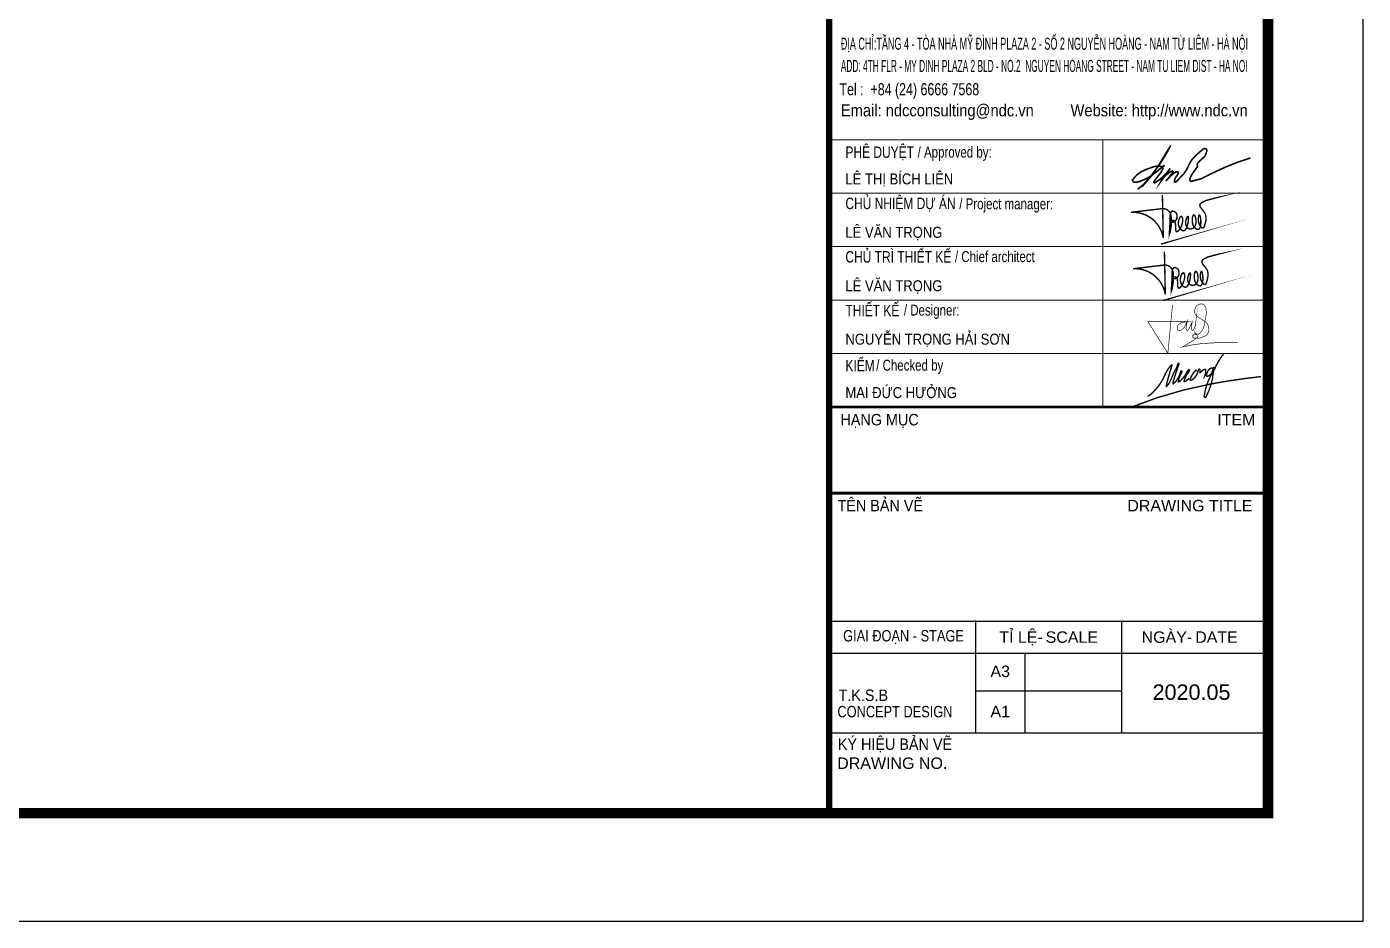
# Model space of a CAD drawing. Header units: millimetres. Extents: x 0 to 841, y 0 to 594.
# Drawn here: x 630.8 to 841, y 0 to 140.7 of the extents above; entities that cross this region are included whole.
import ezdxf
from ezdxf.enums import TextEntityAlignment as Align

# ---------------------------------------------------------------- set-up
doc = ezdxf.new("R2010")
doc.units = ezdxf.units.MM
doc.header["$MEASUREMENT"] = 0
for name, color, linetype in [('$0$TABLE', 9, 'Continuous'), ('FORM-TEXT', 7, 'Continuous'), ('Mr Trong', 7, 'Continuous'), ('TABLE', 9, 'Continuous'), ('vn_text', 1, 'Continuous')]:
    doc.layers.add(name, color=color, linetype=linetype)
for name, color, linetype, lineweight in [('form', 7, 'Continuous', 25), ('NDC-TEXT VN', 7, 'Continuous', 18), ('TEXT NGUYỄN TRỌNG HẢI SƠN', 7, 'Continuous', 18), ('title-vertical$0$textnho', 2, 'Continuous', 18)]:
    doc.layers.add(name, color=color, linetype=linetype, lineweight=lineweight)
doc.styles.add('Arial', font='arial.ttf')
doc.styles.add('form-A$0$Style-Arial', font='arial.ttf', dxfattribs={"width": 0.75})
doc.styles.add('Style-Arial', font='arial.ttf', dxfattribs={"width": 0.85})

# ---------------------------------------------------------------- blocks, each defined once
blk = doc.blocks.new('FDASFAFWQ')
at = {"layer": 'NDC-TEXT VN', "color": 3, "ltscale": 0.3, "const_width": 0.3919391247647777}
for points in [[(807.7107073684653, 133.9998396503695, -0.02234032294002073), (808.7977661326518, 136.0950417242642, -0.04970707667426322), (810.2084440966075, 138.0601858157235, -0.04970707667426322)], [(788.6734134912837, 126.1218356191155, 0.1590223874115255), (788.977391597008, 126.1435263748923, 0.1299184717436916), (793.4917146784633, 131.9480627244348, -0.08559727214708335), (795.3812682379616, 134.8740972590189, -0.6542654509851427), (795.572741314575, 134.8080600304401, 0.02270279514550634), (793.9458088209635, 129.1007821811176, 0.1139334116073724), (793.9441110427929, 128.7870184182264, 0.5134938267345118), (793.998594799667, 128.7639477029418, 0.09189805823285202), (795.4931597552187, 131.283409015523, -0.05096359108587481), (796.8854167889524, 134.1366360454301, 0.1232255796977815), (797.0283367144068, 134.5818961156484, -0.1535565215056911), (797.3124779647762, 135.3142380609227, -0.6265434578705094), (797.5069688714299, 135.2700382758069, -0.1548658207745477), (797.4799487445715, 134.9303404862687, 0.007552163644020557), (797.0929293613787, 133.9371176009403, 0.01545639853394489), (795.8948865502608, 130.1799772657154, 0.07416198442370096), (795.8178384307383, 129.5893330558903, 0.09485525636565986), (795.8475652248283, 129.4481210780199, 0.121900625623998), (797.7191288907281, 132.0674214714005, 0.04109119477704375), (797.8949137368328, 132.644526531294, -0.07425777041872163), (798.0670961073691, 133.0995146396138, -0.4847017009074507), (798.3183331449629, 133.1395714734052, -0.2947217483436479), (798.3623333901837, 132.9693986824258, -0.04633605673718714), (798.1097106409347, 132.3925869598648, 0.08168902129368268), (797.3463966877117, 130.1839326628118, 0.1671680335283798), (797.3806762944525, 129.9735741699476, 0.097924679129391), (799.6167230396492, 132.4882281321311, -0.1577493636667947), (800.2290484104248, 133.4919032253354, -0.5750255011764778), (800.5307513139284, 133.3873368334544, -0.1917955412035857), (800.4938083439339, 133.1905061579664, -0.03961142408877812), (799.9765274121878, 132.5010850400732, 0.0994816794040104), (798.9985432656275, 130.4064984577091, 0.09602785030601159), (798.9839216569468, 130.0959456506567, 0.1042009912818874), (800.3944324459867, 131.1169699881575)], [(804.44493797656, 131.2102437642029, 0.2607840326605582), (804.53264460787, 131.2269466183893, 0.2195135058335879), (804.6326620852634, 131.4392687250124, 0.1316797431971869), (805.1074086831221, 133.439205213285, 0.4969400936129656), (804.8140767886297, 133.6484479319184, 0.1896096931366123), (803.3910872846213, 132.503493515623, 0.1599718207022541), (803.4361590613266, 133.5712600986337, 0.6761652717036731), (803.0755823957356, 133.6098538433069, -0.1588099058323215), (801.5678089198184, 130.906250101357, -0.142667455939282), (800.8460075805223, 130.5453414679945, -0.6418219142890521), (800.6657196486591, 130.6932852519171, -0.1418300541940033), (802.2110471982728, 133.2983783265494, -0.4502652837528235), (802.5940968051165, 133.2628316806844, 0.5071378088181104), (802.7511215665535, 133.2628316806844)], [(806.933604704233, 132.6451721253809, 0.09983939807409471), (804.6482543781382, 126.042221126205, 0.4262178675245407), (804.9269181442444, 125.7452816831357, 0.2318067148330556), (805.1511733704152, 125.8520186107733, 0.07175402584169546), (807.0032104953073, 131.0786216209039, -0.02907602657107954), (807.2769206489012, 133.0112621681079, -0.1297145210295228), (807.6626101813225, 133.7960032807171, 0.6281391580678916), (807.5018630122348, 134.1690042258542, 0.2581656406174279), (807.2155838389587, 134.0260555914139, 0.01826295544847523), (806.9656034964156, 133.025052473938, -0.2408048885572377), (805.58799693478, 131.6688498264842, -0.3341772186626281), (805.2824237055607, 131.7769638359835, -0.1289563865282666), (805.6700193989026, 133.0861095998482)], [(805.6700193989026, 133.0861095998482, -0.2930342501153106), (807.0481432812962, 134.0577306288329, -0.8711491313294708)], [(784.0749884961475, 122.9606308494757, -0.0497677318086547), (806.5123447762322, 129.5071395684793, -0.03818009421148968)], [(806.5062508644679, 129.5051072334284, -0.01971978050323689), (820.7233560410922, 131.5925684256574)]]:
    blk.add_lwpolyline(points, format="xyb", dxfattribs=at)

msp = doc.modelspace()

# ---------------------------------------------------------------- linework, layer by layer
at = {"layer": '$0$TABLE', "color": 0}
msp.add_lwpolyline([(5.876636350876652e-07, 2.273736754432321e-13), (841.0000005876636, 2.273736754432321e-13), (841.0000005876636, 593.9999995848864), (5.876636350876652e-07, 593.9999995848864)], close=True, dxfattribs=at)
for p in [(780.0000005870361, 47.18867921171113), (803.0000005869806, 47.18867921171113)]:
    msp.add_point(p)
at = {"layer": 'form', "lineweight": 15}
for p, q in [((800.0253789608569, 80.8768552599081), (800.0253789608569, 122.8788596786462)), ((757.0000005875745, 114.4784587949212), (825.9999986130533, 114.4784587949212)), ((757.0000005875745, 106.0780579111479), (825.9999986130533, 106.0780579111479)), ((757.0000005875745, 97.67765702742236), (825.9999986130533, 97.67765702742236)), ((757.0000005875745, 89.27725614369751), (825.9999986130533, 89.27725614369751))]:
    msp.add_line(p, q, dxfattribs=at)
msp.add_lwpolyline([(757.0000005875745, 122.8788596786462), (825.9999986130533, 122.8788596786462)], dxfattribs=at)
at = {"layer": 'Mr Trong', "color": 3}
for points in [[(809.4000488206811, 114.1779004132534, 0.2217599951467414, 0.2217599951467414, 0), (809.5407897604819, 107.4238146382302, 0.2217599951467414, 0.2217599951467414, 0.3852313244700713), (804.4788778358961, 111.4775895447208, 0.2217599951467414, 0.2217599951467414, 0), (809.4441102119463, 112.0634167658441, 0.2217599951467414, 0.2217599951467414, -0.41462853604222), (810.7751809083775, 110.7283858095827, 0.2217599951467414, 0.2217599951467414, 0), (810.7947754585675, 109.4427580628289, 0.2217599951467414, 0.2217599951467414, 0), (810.6219687531457, 108.3320019683936, 0.2217599951467414, 0.2217599951467414, 0), (810.4946660691521, 107.9676521840615, 0.2217599951467414, 0.2217599951467414, 0), (810.5229325116616, 108.6323807535093, 0.2217599951467414, 0.2217599951467414, 0), (810.5800743746904, 109.526183600884, 0.2217599951467414, 0.2217599951467414, 0), (810.5939834443589, 110.5806394635413, 0.2217599951467414, 0.2217599951467414, 0), (810.6264497449702, 111.0993881794802, 0.2217599951467414, 0.2217599951467414, 0), (810.7229738286323, 111.4682668995586, 0.2217599951467414, 0.2217599951467414, 0), (810.8338027740792, 111.60990157068, 0.2217599951467414, 0.2217599951467414, 0), (810.987991400184, 111.6641763900286, 0.2217599951467414, 0.2217599951467414, 0), (811.2561382813456, 111.6011736695912, 0.2217599951467414, 0.2217599951467414, 0), (811.569459932175, 111.3850193153428, 0.2217599951467414, 0.2217599951467414, 0), (811.6859427077998, 111.0845538199205, 0.2217599951467414, 0.2217599951467414, 0), (811.6898227839156, 110.7944623674161, 0.2217599951467414, 0.2217599951467414, 0), (811.6661895934803, 110.4511223467, 0.2217599951467414, 0.2217599951467414, 0), (811.501815463098, 110.1948275250008, 0.2217599951467414, 0.2217599951467414, 0), (811.2505988183793, 109.9556866617454, 0.2217599951467414, 0.2217599951467414, 0), (810.9778612691634, 109.9062207526358, 0.2217599951467414, 0.2217599951467414, 0), (810.7877558768523, 109.9033233128018, 0.2217599951467414, 0.2217599951467414, 0), (810.6547416016492, 109.9244710687628, 0.2217599951467414, 0.2217599951467414, 0), (810.6138607699995, 109.9673025137577, 0.2217599951467414, 0.2217599951467414, 0), (810.6313298204677, 110.0108859702739, 0.2217599951467414, 0.2217599951467414, 0), (810.7487796294427, 110.1009929340564, 0.2217599951467414, 0.2217599951467414, 0), (810.9372041433708, 110.1815321556924, 0.2217599951467414, 0.2217599951467414, 0), (811.1570071217984, 110.1984478587381, 0.2217599951467414, 0.2217599951467414, 0), (811.3030723391348, 110.1055496324536, 0.2217599951467414, 0.2217599951467414, 0), (811.3658367006237, 110.0038089497241, 0.2217599951467414, 0.2217599951467414, 0), (811.4221713808247, 109.8303358065157, 0.2217599951467414, 0.2217599951467414, 0), (811.4607247226713, 109.5692359809168, 0.2217599951467414, 0.2217599951467414, 0), (811.4753205136403, 109.3276460525706, 0.2217599951467414, 0.2217599951467414, 0), (811.4819179232272, 109.1019258431177, 0.2217599951467414, 0.2217599951467414, 0), (811.4872326578388, 108.9260779021997, 0.2217599951467414, 0.2217599951467414, 0), (811.4997261369108, 108.7294787535161, 0.2217599951467414, 0.2217599951467414, 0), (811.539677618116, 108.5223434128586, 0.2217599951467414, 0.2217599951467414, 0), (811.5988142044243, 108.4316166042993, 0.2217599951467414, 0.2217599951467414, 0), (811.6898765143342, 108.4144347569841, 0.2217599951467414, 0.2217599951467414, 0), (811.8700624335952, 108.5146292824511, 0.2217599951467414, 0.2217599951467414, 0), (812.0051775103129, 108.6506913618196, 0.2217599951467414, 0.2217599951467414, 0), (812.1161796672095, 108.7945727089834, 0.2217599951467414, 0.2217599951467414, 0), (812.2893120263989, 109.0890850277651, 0.2217599951467414, 0.2217599951467414, 0), (812.3854530191547, 109.3162295917996, 0.2217599951467414, 0.2217599951467414, 0), (812.5114288847644, 109.6841031372333, 0.2217599951467414, 0.2217599951467414, 0), (812.561164404844, 109.9541209008135, 0.2217599951467414, 0.2217599951467414, 0), (812.598377861369, 110.1823036749192, 0.2217599951467414, 0.2217599951467414, 0), (812.5744801203618, 110.4263855212685, 0.2217599951467414, 0.2217599951467414, 0), (812.5532278857117, 110.6147762045514, 0.2217599951467414, 0.2217599951467414, 0), (812.4735981433114, 110.7819385173389, 0.2217599951467414, 0.2217599951467414, 0), (812.4071959330522, 110.8285254637601, 0.2217599951467414, 0.2217599951467414, 0), (812.3289771274112, 110.8321671514573, 0.2217599951467414, 0.2217599951467414, 0), (812.2653086070313, 110.7812723555776, 0.2217599951467414, 0.2217599951467414, 0), (812.1616929401171, 110.6956927118169, 0.2217599951467414, 0.2217599951467414, 0), (812.0502289375927, 110.4161710343267, 0.2217599951467414, 0.2217599951467414, 0), (811.9613399229384, 110.2080175378785, 0.2217599951467414, 0.2217599951467414, 0), (811.9196291055159, 109.9916480408183, 0.2217599951467414, 0.2217599951467414, 0), (811.9051670039416, 109.7461450473581, 0.2217599951467414, 0.2217599951467414, 0), (811.9176008839413, 109.5706335011942, 0.2217599951467414, 0.2217599951467414, 0), (811.9630154102861, 109.3581277450519, 0.2217599951467414, 0.2217599951467414, 0), (812.0324158612921, 109.1818168033142, 0.2217599951467414, 0.2217599951467414, 0), (812.0878270883368, 109.0319025995798, 0.2217599951467414, 0.2217599951467414, 0), (812.178337704875, 108.9003086203334, 0.2217599951467414, 0.2217599951467414, 0), (812.3788783508435, 108.6962731544581, 0.2217599951467414, 0.2217599951467414, 0), (812.5226813142272, 108.608684354693, 0.2217599951467414, 0.2217599951467414, 0), (812.7199180901371, 108.5672153949577, 0.2217599951467414, 0.2217599951467414, 0), (812.847017193646, 108.5991324350541, 0.2217599951467414, 0.2217599951467414, 0), (812.9868034947849, 108.7049414987362, 0.2217599951467414, 0.2217599951467414, 0), (813.1006381765428, 108.8554160655385, 0.2217599951467414, 0.2217599951467414, 0), (813.1792755118568, 108.999428233868, 0.2217599951467414, 0.2217599951467414, 0), (813.3132426212069, 109.3429304860476, 0.2217599951467414, 0.2217599951467414, 0), (813.3799138871063, 109.5799688688144, 0.2217599951467414, 0.2217599951467414, 0), (813.454850567934, 109.9470003326599, 0.2217599951467414, 0.2217599951467414, 0), (813.4891692422489, 110.2076897214288, 0.2217599951467414, 0.2217599951467414, 0), (813.5030904307287, 110.4037450680419, 0.2217599951467414, 0.2217599951467414, 0), (813.5025810478455, 110.5865585084766, 0.2217599951467414, 0.2217599951467414, 0), (813.4706809517093, 110.7687187526503, 0.2217599951467414, 0.2217599951467414, 0), (813.4361230202057, 110.813337844909, 0.2217599951467414, 0.2217599951467414, 0), (813.3927272888495, 110.810429039662, 0.2217599951467414, 0.2217599951467414, 0), (813.3282658183562, 110.7483037946461, 0.2217599951467414, 0.2217599951467414, 0), (813.2260626684692, 110.5677252914131, 0.2217599951467414, 0.2217599951467414, 0), (813.140676328022, 110.3392096439959, 0.2217599951467414, 0.2217599951467414, 0), (813.081301787628, 110.0942843694406, 0.2217599951467414, 0.2217599951467414, 0), (813.0568255502494, 109.9004531766593, 0.2217599951467414, 0.2217599951467414, 0), (813.0588992444291, 109.6709173686534, 0.2217599951467414, 0.2217599951467414, 0), (813.1132817796342, 109.4237762525811, 0.2217599951467414, 0.2217599951467414, 0), (813.1574905342904, 109.3175617755485, 0.2217599951467414, 0.2217599951467414, 0), (813.2459061663167, 109.1702744958284, 0.2217599951467414, 0.2217599951467414, 0), (813.3722784227548, 109.0310987510964, 0.2217599951467414, 0.2217599951467414, 0), (813.5103509970722, 108.9331861619862, 0.2217599951467414, 0.2217599951467414, 0), (813.6761274437831, 108.8676026363335, 0.2217599951467414, 0.2217599951467414, 0), (813.8611470104715, 108.8499506785522, 0.2217599951467414, 0.2217599951467414, 0), (814.0856643270145, 108.8985273577621, 0.2217599951467414, 0.2217599951467414, 0), (814.2378428548054, 108.9766072994162, 0.2217599951467414, 0.2217599951467414, 0), (814.3981254435121, 109.1115421292109, 0.2217599951467414, 0.2217599951467414, 0), (814.4822123291169, 109.2165724722329, 0.2217599951467414, 0.2217599951467414, 0), (814.5869824723886, 109.4187305389135, 0.2217599951467414, 0.2217599951467414, 0), (814.6499428634161, 109.6378521506006, 0.2217599951467414, 0.2217599951467414, 0), (814.6780359509376, 109.8279804455824, 0.2217599951467414, 0.2217599951467414, 0), (814.6879579684546, 110.0356046742543, 0.2217599951467414, 0.2217599951467414, 0), (814.6777819047156, 110.2662272164762, 0.2217599951467414, 0.2217599951467414, 0), (814.6348964263998, 110.5566605576432, 0.2217599951467414, 0.2217599951467414, 0), (814.5612167253948, 110.8182096112207, 0.2217599951467414, 0.2217599951467414, 0), (814.4815729917564, 110.9838795250594, 0.2217599951467414, 0.2217599951467414, 0), (814.4131954063296, 111.0609001352857, 0.2217599951467414, 0.2217599951467414, 0), (814.3408507950826, 111.0794325454422, 0.2217599951467414, 0.2217599951467414, 0), (814.263059401278, 111.0212310967595, 0.2217599951467414, 0.2217599951467414, 0), (814.1648809951539, 110.807385621649, 0.2217599951467414, 0.2217599951467414, 0), (814.1171400597859, 110.5948193240315, 0.2217599951467414, 0.2217599951467414, 0), (814.0941003683602, 110.3941431795956, 0.2217599951467414, 0.2217599951467414, 0), (814.0980710086869, 109.994471918385, 0.2217599951467414, 0.2217599951467414, 0), (814.1681766220163, 109.6122682847729, 0.2217599951467414, 0.2217599951467414, 0), (814.2985202888358, 109.2952375240575, 0.2217599951467414, 0.2217599951467414, 0), (814.4117555249468, 109.1285670449506, 0.2217599951467414, 0.2217599951467414, 0), (814.5945579526588, 108.9463899904831, 0.2217599951467414, 0.2217599951467414, 0), (814.8185217645196, 108.8153009011571, 0.2217599951467414, 0.2217599951467414, 0), (815.0581130732862, 108.7869842187486, 0.2217599951467414, 0.2217599951467414, 0), (815.2324959433363, 108.8967760201529, 0.2217599951467414, 0.2217599951467414, 0), (815.3423502534715, 109.0956772836007, 0.2217599951467414, 0.2217599951467414, 0), (815.4041116899971, 109.319198372137, 0.2217599951467414, 0.2217599951467414, 0), (815.4343121042739, 109.5173787245665, 0.2217599951467414, 0.2217599951467414, 0), (815.4527231652255, 109.7906301339283, 0.2217599951467414, 0.2217599951467414, 0), (815.4504443136502, 110.0853215372456, 0.2217599951467414, 0.2217599951467414, 0), (815.4126583531106, 110.5053964859635, 0.2217599951467414, 0.2217599951467414, 0), (815.3406785857569, 110.8537774774531, 0.2217599951467414, 0.2217599951467414, 0), (815.2516080679552, 111.0384613200936, 0.2217599951467414, 0.2217599951467414, 0), (815.1810158576072, 111.0387825943374, 0.2217599951467414, 0.2217599951467414, 0), (815.0994384583782, 110.8657622673074, 0.2217599951467414, 0.2217599951467414, 0), (815.0636385006819, 110.6872908727107, 0.2217599951467414, 0.2217599951467414, 0), (815.0436844512151, 110.3935185825326, 0.2217599951467414, 0.2217599951467414, 0), (815.0588074730822, 110.1272859720536, 0.2217599951467414, 0.2217599951467414, 0), (815.0993208881091, 109.8966292730929, 0.2217599951467414, 0.2217599951467414, 0), (815.1880216448344, 109.6280230289835, 0.2217599951467414, 0.2217599951467414, 0), (815.2833183034845, 109.4385128576944, 0.2217599951467414, 0.2217599951467414, 0), (815.3921846073263, 109.2760330138826, 0.2217599951467414, 0.2217599951467414, 0), (815.4779830261523, 109.1758578469646, 0.2217599951467414, 0.2217599951467414, 0), (815.5926247406642, 109.075330161347, 0.2217599951467414, 0.2217599951467414, 0), (815.6745336859121, 109.0279660974775, 0.2217599951467414, 0.2217599951467414, 0), (815.8036816277245, 109.0081941041537, 0.2217599951467414, 0.2217599951467414, 0), (815.8983016494713, 109.0676119118034, 0.2217599951467414, 0.2217599951467414, 0), (815.9950947265952, 109.2551150466293, 0.2217599951467414, 0.2217599951467414, 0), (816.1681359990725, 109.8548627254072, 0.2217599951467414, 0.2217599951467414, 0), (816.2630214949086, 110.3760680666906, 0.2217599951467414, 0.2217599951467414, 0), (816.2479707270186, 110.8247672962141, 0.2217599951467414, 0.2217599951467414, 0), (816.2031091464123, 111.0860206884083, 0.2217599951467414, 0.2217599951467414, 0), (816.0569732428658, 111.3891578800176, 0.2217599951467414, 0.2217599951467414, 0), (815.9150461622812, 111.589977691169, 0.2217599951467414, 0.2217599951467414, 0), (815.6967705059405, 111.8616743201073, 0.2217599951467414, 0.2217599951467414, 0), (815.5523432577538, 112.0417822236695, 0.2217599951467414, 0.2217599951467414, 0), (815.3890654752886, 112.2766792534462, 0.2217599951467414, 0.2217599951467414, 0), (815.2895673518315, 112.5150251083196, 0.2217599951467414, 0.2217599951467414, 0), (815.2978678961399, 112.6984392717695, 0.2217599951467414, 0.2217599951467414, 0), (815.469325777668, 112.9268553090983, 0.2217599951467414, 0.2217599951467414, 0), (816.168374017846, 113.3039073187479, 0.2217599951467414, 0.2217599951467414, 0), (817.6455766025801, 113.7032521685312, 0.2217599951467414, 0, 0), (821.8548685284813, 114.7115382067086, 0, 0, 0)], [(809.1796059101898, 106.4721571207967, 0.2217599951467414, 0, 0), (823.2196858915868, 110.5445620708924, 0, 0, 0)], [(809.7171945454747, 105.3039638074133, 0.2217599951467414, 0.2217599951467414, 0), (809.8579354852754, 98.5498780323901, 0.2217599951467414, 0.2217599951467414, 0.3852313244700713), (804.7960235606897, 102.6036529388805, 0.2217599951467414, 0.2217599951467414, 0), (809.7612559367399, 103.189480160004, 0.2217599951467414, 0.2217599951467414, -0.41462853604222), (811.0923266331711, 101.8544492037427, 0.2217599951467414, 0.2217599951467414, 0), (811.1119211833611, 100.5688214569889, 0.2217599951467414, 0.2217599951467414, 0), (810.9391144779393, 99.45806536255304, 0.2217599951467414, 0.2217599951467414, 0), (810.8118117939457, 99.09371557822124, 0.2217599951467414, 0.2217599951467414, 0), (810.8400782364561, 99.75844414766925, 0.2217599951467414, 0.2217599951467414, 0), (810.897220099484, 100.6522469950439, 0.2217599951467414, 0.2217599951467414, 0), (810.9111291691515, 101.706702857701, 0.2217599951467414, 0.2217599951467414, 0), (810.9435954697637, 102.2254515736399, 0.2217599951467414, 0.2217599951467414, 0), (811.0401195534259, 102.594330293718, 0.2217599951467414, 0.2217599951467414, 0), (811.1509484988719, 102.7359649648399, 0.2217599951467414, 0.2217599951467414, 0), (811.3051371249776, 102.7902397841885, 0.2217599951467414, 0.2217599951467414, 0), (811.5732840061391, 102.7272370637509, 0.2217599951467414, 0.2217599951467414, 0), (811.8866056569686, 102.5110827095025, 0.2217599951467414, 0.2217599951467414, 0), (812.0030884325924, 102.2106172140805, 0.2217599951467414, 0.2217599951467414, 0), (812.0069685087092, 101.9205257615761, 0.2217599951467414, 0.2217599951467414, 0), (811.9833353182739, 101.5771857408595, 0.2217599951467414, 0.2217599951467414, 0), (811.8189611878906, 101.3208909191605, 0.2217599951467414, 0.2217599951467414, 0), (811.567744543172, 101.0817500559051, 0.2217599951467414, 0.2217599951467414, 0), (811.295006993957, 101.0322841467955, 0.2217599951467414, 0.2217599951467414, 0), (811.1049016016459, 101.0293867069618, 0.2217599951467414, 0.2217599951467414, 0), (810.9718873264419, 101.0505344629225, 0.2217599951467414, 0.2217599951467414, 0), (810.9310064947931, 101.0933659079174, 0.2217599951467414, 0.2217599951467414, 0), (810.9484755452604, 101.1369493644336, 0.2217599951467414, 0.2217599951467414, 0), (811.0659253542362, 101.2270563282159, 0.2217599951467414, 0.2217599951467414, 0), (811.2543498681634, 101.3075955498521, 0.2217599951467414, 0.2217599951467414, 0), (811.474152846592, 101.3245112528978, 0.2217599951467414, 0.2217599951467414, 0), (811.6202180639275, 101.2316130266133, 0.2217599951467414, 0.2217599951467414, 0), (811.6829824254173, 101.1298723438836, 0.2217599951467414, 0.2217599951467414, 0), (811.7393171056174, 100.9563992006752, 0.2217599951467414, 0.2217599951467414, 0), (811.7778704474649, 100.6952993750767, 0.2217599951467414, 0.2217599951467414, 0), (811.7924662384339, 100.45370944673, 0.2217599951467414, 0.2217599951467414, 0), (811.7990636480199, 100.2279892372776, 0.2217599951467414, 0.2217599951467414, 0), (811.8043783826324, 100.0521412963594, 0.2217599951467414, 0.2217599951467414, 0), (811.8168718617044, 99.85554214767603, 0.2217599951467414, 0.2217599951467414, 0), (811.8568233429087, 99.64840680701832, 0.2217599951467414, 0.2217599951467414, 0), (811.9159599292179, 99.55767999845921, 0.2217599951467414, 0.2217599951467414, 0), (812.0070222391278, 99.54049815114354, 0.2217599951467414, 0.2217599951467414, 0), (812.1872081583888, 99.64069267661057, 0.2217599951467414, 0.2217599951467414, 0), (812.3223232351065, 99.77675475597925, 0.2217599951467414, 0.2217599951467414, 0), (812.4333253920031, 99.92063610314312, 0.2217599951467414, 0.2217599951467414, 0), (812.6064577511916, 100.2151484219251, 0.2217599951467414, 0.2217599951467414, 0), (812.7025987439483, 100.4422929859593, 0.2217599951467414, 0.2217599951467414, 0), (812.828574609558, 100.810166531393, 0.2217599951467414, 0.2217599951467414, 0), (812.8783101296376, 101.0801842949734, 0.2217599951467414, 0.2217599951467414, 0), (812.9155235861617, 101.3083670690789, 0.2217599951467414, 0.2217599951467414, 0), (812.8916258451554, 101.5524489154284, 0.2217599951467414, 0.2217599951467414, 0), (812.8703736105044, 101.7408395987113, 0.2217599951467414, 0.2217599951467414, 0), (812.790743868105, 101.9080019114986, 0.2217599951467414, 0.2217599951467414, 0), (812.7243416578449, 101.95458885792, 0.2217599951467414, 0.2217599951467414, 0), (812.6461228522048, 101.958230545617, 0.2217599951467414, 0.2217599951467414, 0), (812.582454331824, 101.9073357497375, 0.2217599951467414, 0.2217599951467414, 0), (812.4788386649107, 101.8217561059769, 0.2217599951467414, 0.2217599951467414, 0), (812.3673746623872, 101.5422344284866, 0.2217599951467414, 0.2217599951467414, 0), (812.278485647731, 101.334080932038, 0.2217599951467414, 0.2217599951467414, 0), (812.2367748303086, 101.117711434978, 0.2217599951467414, 0.2217599951467414, 0), (812.2223127287352, 100.8722084415181, 0.2217599951467414, 0.2217599951467414, 0), (812.2347466087349, 100.6966968953539, 0.2217599951467414, 0.2217599951467414, 0), (812.2801611350797, 100.4841911392116, 0.2217599951467414, 0.2217599951467414, 0), (812.3495615860847, 100.3078801974741, 0.2217599951467414, 0.2217599951467414, 0), (812.4049728131304, 100.1579659937395, 0.2217599951467414, 0.2217599951467414, 0), (812.4954834296686, 100.0263720144933, 0.2217599951467414, 0.2217599951467414, 0), (812.6960240756362, 99.82233654861761, 0.2217599951467414, 0.2217599951467414, 0), (812.8398270390207, 99.73474774885267, 0.2217599951467414, 0.2217599951467414, 0), (813.0370638149298, 99.69327878911758, 0.2217599951467414, 0.2217599951467414, 0), (813.1641629184396, 99.72519582921382, 0.2217599951467414, 0.2217599951467414, 0), (813.3039492195785, 99.83100489289609, 0.2217599951467414, 0.2217599951467414, 0), (813.4177839013355, 99.98147945969822, 0.2217599951467414, 0.2217599951467414, 0), (813.4964212366494, 100.1254916280277, 0.2217599951467414, 0.2217599951467414, 0), (813.6303883459996, 100.4689938802076, 0.2217599951467414, 0.2217599951467414, 0), (813.697059611899, 100.7060322629741, 0.2217599951467414, 0.2217599951467414, 0), (813.7719962927276, 101.0730637268198, 0.2217599951467414, 0.2217599951467414, 0), (813.8063149670415, 101.3337531155887, 0.2217599951467414, 0.2217599951467414, 0), (813.8202361555223, 101.5298084622018, 0.2217599951467414, 0.2217599951467414, 0), (813.8197267726391, 101.7126219026366, 0.2217599951467414, 0.2217599951467414, 0), (813.7878266765019, 101.8947821468103, 0.2217599951467414, 0.2217599951467414, 0), (813.7532687449984, 101.939401239069, 0.2217599951467414, 0.2217599951467414, 0), (813.7098730136431, 101.936492433822, 0.2217599951467414, 0.2217599951467414, 0), (813.6454115431497, 101.8743671888055, 0.2217599951467414, 0.2217599951467414, 0), (813.5432083932619, 101.6937886855726, 0.2217599951467414, 0.2217599951467414, 0), (813.4578220528147, 101.4652730381556, 0.2217599951467414, 0.2217599951467414, 0), (813.3984475124207, 101.2203477636006, 0.2217599951467414, 0.2217599951467414, 0), (813.3739712750421, 101.0265165708192, 0.2217599951467414, 0.2217599951467414, 0), (813.3760449692227, 100.7969807628131, 0.2217599951467414, 0.2217599951467414, 0), (813.4304275044269, 100.5498396467408, 0.2217599951467414, 0.2217599951467414, 0), (813.4746362590831, 100.4436251697084, 0.2217599951467414, 0.2217599951467414, 0), (813.5630518911103, 100.2963378899881, 0.2217599951467414, 0.2217599951467414, 0), (813.6894241475475, 100.1571621452563, 0.2217599951467414, 0.2217599951467414, 0), (813.8274967218649, 100.0592495561459, 0.2217599951467414, 0.2217599951467414, 0), (813.9932731685767, 99.99366603049316, 0.2217599951467414, 0.2217599951467414, 0), (814.1782927352651, 99.97601407271213, 0.2217599951467414, 0.2217599951467414, 0), (814.402810051808, 100.0245907519216, 0.2217599951467414, 0.2217599951467414, 0), (814.5549885795981, 100.1026706935759, 0.2217599951467414, 0.2217599951467414, 0), (814.7152711683057, 100.2376055233703, 0.2217599951467414, 0.2217599951467414, 0), (814.7993580539105, 100.3426358663926, 0.2217599951467414, 0.2217599951467414, 0), (814.9041281971822, 100.5447939330729, 0.2217599951467414, 0.2217599951467414, 0), (814.9670885882097, 100.7639155447603, 0.2217599951467414, 0.2217599951467414, 0), (814.9951816757311, 100.9540438397421, 0.2217599951467414, 0.2217599951467414, 0), (815.0051036932482, 101.1616680684142, 0.2217599951467414, 0.2217599951467414, 0), (814.9949276295092, 101.3922906106359, 0.2217599951467414, 0.2217599951467414, 0), (814.9520421511925, 101.6827239518029, 0.2217599951467414, 0.2217599951467414, 0), (814.8783624501884, 101.9442730053806, 0.2217599951467414, 0.2217599951467414, 0), (814.798718716549, 102.1099429192188, 0.2217599951467414, 0.2217599951467414, 0), (814.7303411311232, 102.1869635294456, 0.2217599951467414, 0.2217599951467414, 0), (814.6579965198753, 102.2054959396019, 0.2217599951467414, 0.2217599951467414, 0), (814.5802051260716, 102.1472944909192, 0.2217599951467414, 0.2217599951467414, 0), (814.4820267199466, 101.9334490158089, 0.2217599951467414, 0.2217599951467414, 0), (814.4342857845795, 101.7208827181912, 0.2217599951467414, 0.2217599951467414, 0), (814.4112460931528, 101.5202065737551, 0.2217599951467414, 0.2217599951467414, 0), (814.4152167334796, 101.1205353125449, 0.2217599951467414, 0.2217599951467414, 0), (814.4853223468099, 100.7383316789326, 0.2217599951467414, 0.2217599951467414, 0), (814.6156660136294, 100.4213009182174, 0.2217599951467414, 0.2217599951467414, 0), (814.7289012497395, 100.2546304391103, 0.2217599951467414, 0.2217599951467414, 0), (814.9117036774524, 100.072453384643, 0.2217599951467414, 0.2217599951467414, 0), (815.1356674893132, 99.94136429531682, 0.2217599951467414, 0.2217599951467414, 0), (815.3752587980789, 99.91304761290826, 0.2217599951467414, 0.2217599951467414, 0), (815.5496416681299, 100.0228394143126, 0.2217599951467414, 0.2217599951467414, 0), (815.6594959782651, 100.2217406777604, 0.2217599951467414, 0.2217599951467414, 0), (815.7212574147907, 100.4452617662969, 0.2217599951467414, 0.2217599951467414, 0), (815.7514578290675, 100.6434421187262, 0.2217599951467414, 0.2217599951467414, 0), (815.7698688900191, 100.916693528088, 0.2217599951467414, 0.2217599951467414, 0), (815.7675900384429, 101.2113849314055, 0.2217599951467414, 0.2217599951467414, 0), (815.7298040779033, 101.6314598801232, 0.2217599951467414, 0.2217599951467414, 0), (815.6578243105505, 101.9798408716129, 0.2217599951467414, 0.2217599951467414, 0), (815.5687537927479, 102.1645247142535, 0.2217599951467414, 0.2217599951467414, 0), (815.4981615824008, 102.1648459884971, 0.2217599951467414, 0.2217599951467414, 0), (815.4165841831718, 101.9918256614674, 0.2217599951467414, 0.2217599951467414, 0), (815.3807842254746, 101.8133542668704, 0.2217599951467414, 0.2217599951467414, 0), (815.3608301760078, 101.5195819766923, 0.2217599951467414, 0.2217599951467414, 0), (815.3759531978758, 101.2533493662133, 0.2217599951467414, 0.2217599951467414, 0), (815.4164666129027, 101.0226926672526, 0.2217599951467414, 0.2217599951467414, 0), (815.505167369628, 100.7540864231432, 0.2217599951467414, 0.2217599951467414, 0), (815.600464028279, 100.5645762518539, 0.2217599951467414, 0.2217599951467414, 0), (815.7093303321199, 100.4020964080423, 0.2217599951467414, 0.2217599951467414, 0), (815.7951287509459, 100.3019212411243, 0.2217599951467414, 0.2217599951467414, 0), (815.9097704654578, 100.2013935555067, 0.2217599951467414, 0.2217599951467414, 0), (815.9916794107057, 100.1540294916372, 0.2217599951467414, 0.2217599951467414, 0), (816.1208273525181, 100.1342574983137, 0.2217599951467414, 0.2217599951467414, 0), (816.2154473742648, 100.1936753059631, 0.2217599951467414, 0.2217599951467414, 0), (816.3122404513888, 100.3811784407892, 0.2217599951467414, 0.2217599951467414, 0), (816.4852817238652, 100.9809261195671, 0.2217599951467414, 0.2217599951467414, 0), (816.5801672197022, 101.5021314608503, 0.2217599951467414, 0.2217599951467414, 0), (816.5651164518122, 101.9508306903738, 0.2217599951467414, 0.2217599951467414, 0), (816.520254871205, 102.212084082568, 0.2217599951467414, 0.2217599951467414, 0), (816.3741189676593, 102.5152212741775, 0.2217599951467414, 0.2217599951467414, 0), (816.2321918870748, 102.7160410853287, 0.2217599951467414, 0.2217599951467414, 0), (816.0139162307341, 102.9877377142673, 0.2217599951467414, 0.2217599951467414, 0), (815.8694889825465, 103.1678456178292, 0.2217599951467414, 0.2217599951467414, 0), (815.7062112000822, 103.4027426476057, 0.2217599951467414, 0.2217599951467414, 0), (815.606713076626, 103.6410885024793, 0.2217599951467414, 0.2217599951467414, 0), (815.6150136209335, 103.8245026659292, 0.2217599951467414, 0.2217599951467414, 0), (815.7864715024607, 104.0529187032582, 0.2217599951467414, 0.2217599951467414, 0), (816.4855197426396, 104.4299707129078, 0.2217599951467414, 0.2217599951467414, 0), (817.9627223273737, 104.8293155626911, 0.2217599951467414, 0, 0), (822.172014253274, 105.8376016008683, 0, 0, 0)], [(809.4967516349825, 97.59822051495644, 0.2217599951467414, 0, 0), (823.5368316163804, 101.6706254650521, 0, 0, 0)]]:
    msp.add_lwpolyline(points, format="xyseb", dxfattribs=at)
at = {"layer": 'NDC-TEXT VN', "color": 3, "const_width": 0.2519999944849334}
msp.add_lwpolyline([(805.4909882801439, 115.0939206295304), (806.0538652296673, 115.5340921740003, 0.03701503429519286), (806.5334204502087, 115.9699216232398, 0.06157342633257844), (809.5136284899017, 120.0050613091955, -0.01729440065873257), (810.7135985203367, 121.972245528488), (810.2359768610295, 121.1023348038605, -0.03391491738617299), (808.4543108677835, 118.3221675836162, -0.01658423938847639), (806.1988106878825, 115.4803933043447), (806.4698483977199, 115.8020465768698, -0.006112026349160618), (807.8570028244912, 117.4079929570069, -0.1265404603162504), (808.0984367495375, 117.5711896151438), (808.6026079498333, 117.9756335342624, -0.003486712305087254), (809.7600715959097, 118.8909537873342), (808.4834337578004, 117.8432039744655, -0.05462582082292218), (806.7614043274561, 116.7196574392942, -0.04764515054942046), (805.5936742855492, 116.2617095838327, -0.1089443039144524), (804.9701172378482, 116.2233207745508, -0.3192101149681775), (804.6938803079911, 116.4930712902856, -0.2560296119613767), (804.7378274930516, 116.624809551832), (804.9432149373251, 116.8773455150476, -0.1236738193497493), (806.575656753158, 118.0975983445273, -0.01428764250574649), (807.7729270728623, 118.5581625433751, -0.1196697845025768), (809.2184373660966, 118.7038525585187, -0.5231738878718836), (809.4404607148617, 118.2656951188148), (809.2014001977568, 117.7930145298656, -0.09903444658230119), (808.9183197391885, 117.4325053701225), (808.746251506117, 117.2106530520703, 0.0074209949635708), (808.0579785738964, 116.2955146549925, 0.7614034272212433), (808.2078439207771, 116.1069405264268), (808.3741831235848, 116.2107416508713, 0.1070657606342146), (810.616374770605, 118.3902482462242), (810.3806764901929, 117.9795857632846), (809.1217207082673, 116.2713080314127), (809.2735879636057, 116.5655367074771, -0.08090965632552065), (809.5776928720743, 116.9757302298606, -0.05571978567477157), (810.8018368306975, 117.9258918761032, -0.2141091188188707), (811.058688538591, 117.9586562640379), (811.0871992005223, 117.9123623746677), (811.0853086317256, 117.848155782953), (810.9743989266635, 117.6802925549437, -0.05343084713127622), (809.9211017724483, 116.4057274068016), (810.2245825623058, 116.7191578445759, -0.02478653398494561), (811.138674488092, 117.5740787408522, -0.1480649917098603), (811.752292544712, 117.8396135874787, -0.3291216252809719), (811.9455582999981, 117.7285719007943), (811.8682522183835, 117.5402836343558, -0.09190586876764048), (811.733602920096, 117.3315398120342), (811.5983164504987, 117.1335958004101, 0.1196044641583674), (811.2697653276418, 116.2645744202339, 0.4887183533612824), (811.337408011661, 116.1969835843131), (811.5027859452248, 116.2635455702732, 0.1549318953853016), (811.7868927127747, 116.498060465899), (812.4415730457649, 117.1769196027583, 0.09409476100606148), (813.5162374876263, 118.8185251143573, -0.08416792940608782), (814.2203272616844, 119.9417284928838, -0.05218625047360601), (815.8550928787154, 121.4303548493531, -0.8589869807969429), (816.3319627198307, 120.9538540627386), (816.2529942602168, 120.6732856748117), (816.0387161813433, 120.2606969016308), (815.5229821950279, 119.7745316511903, 0.0100542829165601), (814.9780551781732, 119.2397501252494, 0.3102619293443917), (814.9058519791943, 118.8265559989409, -0.3394342953897095), (814.8387329225025, 118.5343358222403), (814.2624566343502, 117.7529504145198, 0.06977191254540048), (813.7431289136575, 116.7935409501431, 0.239793469154275), (813.7914381871124, 116.3711594168951), (813.8940966332084, 116.3289211396354), (814.1985476866403, 116.403893288244), (815.4771775120871, 116.7422915163859), (817.2314932304816, 117.6193014307116, -0.04222084958355506), (823.2589177088239, 120.0210621680581, -0.1336062771006074)], format="xyb", dxfattribs=at)
at = {"layer": 'TABLE'}
for p, q in [((757.0000005870925, 47.18867921171113), (826.0000005869242, 47.18867921171113)), ((780.0000005870361, 47.18867921171113), (780.0000005870361, 29.57861633131006)), ((803.0000005869806, 29.57861633131006), (803.0000005869806, 47.18867921171113)), ((757.0000005875745, 42.15723267322755), (826.0000005873972, 42.15723267322755)), ((787.7907956793724, 29.57861633131006), (787.7907956793724, 42.15723267322755)), ((780.000000586555, 36.24528299163171), (803.0000005869806, 36.24528299163171)), ((826.0000005873972, 29.57861633131006), (757.0000005875745, 29.57861633131006))]:
    msp.add_line(p, q, dxfattribs=at)
at = {"layer": 'TABLE', "const_width": 1.666666667899578}
msp.add_lwpolyline([(826.0000005873972, 16.99999998843896), (826.0000005873972, 576.9999995964433), (25.0000005877082, 576.9999995964433), (25.0000005877082, 16.99999998843896)], close=True, dxfattribs=at)
at = {"layer": 'TABLE'}
for points, const_width in [([(757.0000005875745, 576.9999995964433), (757.0000005875745, 16.99999998843896)], 1.000000000000015), ([(757.0000005875745, 80.8768552599081), (826.0000005873972, 80.8768552599081)], 0.4000000000000063), ([(757.0000005875745, 80.8768552599081), (794.1953120232256, 80.8768552599081)], 0.2156249938300351), ([(757.0000005875745, 67.3144653627844), (826.0000005873972, 67.3144653627844)], 0.5000000000000077)]:
    msp.add_lwpolyline(points, dxfattribs=dict(at, const_width=const_width))
at = {"layer": 'TEXT NGUYỄN TRỌNG HẢI SƠN', "color": 3, "const_width": 0.09999999781148151}
msp.add_lwpolyline([(810.9915709305851, 96.92965554332), (810.2578929081483, 89.30176880630142), (807.1286961446758, 94.27399566399095), (813.418301642133, 94.27399566399095), (812.4614586973657, 94.13434332149404, 0.124564878196163), (812.2778791552455, 94.05828457419807), (811.9599926985757, 93.82129074109707, 0.1274424929794249), (811.8327797231304, 93.66289338598222), (811.7732277439382, 93.53065165021417, 0.1061777138640434), (811.7375107985945, 93.36435364980002), (811.7375107985945, 93.26038259331176, 0.08601698894034586), (811.7611324637637, 93.12409038782448), (811.8047715513057, 93.00197773955097, 0.3169054222968374), (811.9954607142154, 92.86762384670783), (812.1020931960784, 92.86762384670783, 0.06735533844257484), (812.1559140539466, 92.87490713326156), (812.2615069165358, 92.90401887515077, 0.114831856992186), (812.4228408154086, 92.99167000893044), (812.6290191007711, 93.1748277889294), (812.7995223442713, 93.32629376665841, 0.1040765266633976), (812.8987378759084, 93.46037432367075), (812.9825799102009, 93.6433593778695), (813.0954119404714, 93.88961503406449), (813.2029080268621, 94.12422500463299), (813.2991584688098, 94.34067257763331), (813.2460456618046, 94.06326553491272), (813.2127354074237, 93.8436590977517), (813.1811267897674, 93.63527113835426), (813.1472569131247, 93.41197524674067), (813.1257932042699, 93.2704702144149, 0.03765130930352482), (813.1212131069478, 93.2097338868964), (813.1212131069478, 93.19484379803839, 0.1399488365491044), (813.1822561441295, 92.9810247000728), (813.1933918542891, 92.96311140342254), (813.2085065655556, 92.93879734493544, 0.2063330945332227), (813.2611499436007, 92.90218710453973), (813.3399622811075, 92.88615336972725, 0.2312330527009799), (813.3743818816156, 92.89508069226963), (813.4125313618979, 92.92775560388054), (813.5112818401503, 93.07004551231239), (813.6836689633601, 93.35659784210816), (813.8156641246269, 93.65142874886419), (813.9573418989212, 93.96788721801227), (814.0815749222602, 94.24538023044738), (814.0377543437944, 93.96443068356803), (813.9868715745633, 93.63820288323086), (813.9614292728929, 93.45531314725054), (813.9536446207258, 93.29522101653924, 0.05219120572595976), (813.9545834603941, 93.27838315592862), (813.9868185796277, 93.07862028005707, 0.1074861171945159), (813.9994008933663, 93.04657413775567), (814.035245607075, 92.99284028549437, 0.1508970420072417), (814.1279458981098, 92.91742003759373), (814.1554908524477, 92.90630821261652, 0.2864257941844468), (814.1977226757726, 92.9137522903327), (814.2501219947817, 92.9608713242028, 0.08458540976123871), (814.2923467800647, 93.01420802342273), (814.4181994135579, 93.24410483321458), (814.4869837772594, 93.41592266215525), (814.5528174294768, 93.6082127842185), (814.595897817364, 93.89410760975329), (814.6332705871528, 94.14212490923751), (814.4767546441162, 92.80785072825347), (814.4996216283707, 92.60059776330831, 0.1504448855392591), (814.5469615205411, 92.49124139349419), (814.5950775280526, 92.43494252394657, 0.1410517068858408), (814.6885743394832, 92.37323738247869), (814.9040246141822, 92.30585878278202, 0.1384377575349058), (815.0656249517724, 92.32370515135267), (815.220422273891, 92.41296975995783, 0.1252179622145046), (815.506569796963, 92.6916710146561), (815.7224138979436, 93.04416375205051), (815.8721788995545, 93.34141547003424), (815.9742735175632, 93.68774091828436), (816.0686962857135, 94.17489183361704), (816.1132192437335, 94.47653687583488), (816.3002017158315, 95.46837035875319, 0.06880402218185223), (816.3110567223175, 95.68997933800074), (816.2542283963821, 96.33080901034987, 0.1493929663361511), (816.076396103188, 96.76960961771852), (815.9743325813688, 96.89540190456546, 0.226026095666534), (815.6598318691667, 97.04522686781411), (815.3693904757847, 97.04522686781411, 0.1200142154353829), (815.1831708350901, 96.99987564735693), (814.9016496308786, 96.85410905021399, 0.1319316354999078), (814.7465345097653, 96.71244095116913), (814.6058594810765, 96.4921586800524, 0.08759925065158236), (814.5518520727464, 96.36209593243257), (814.4754256964516, 96.01842801953603, 0.1068122837809025), (814.474398207989, 95.84734708336123), (814.5381965283013, 95.54327297884493, 0.1257044767014585), (814.6266406652057, 95.36336401237418), (814.7995182441819, 95.16101095692966, 0.07051936603921714), (814.8847564703092, 95.08579997523225), (815.1616475695737, 94.90352614744393), (815.4569907953392, 94.70910552363557), (815.8004806075869, 94.48299062489582), (816.1895755211672, 94.22685447812978, -0.1200753538880048), (816.4508847601564, 93.94613945838614), (816.571475280849, 93.73085797025328, -0.07275601299434956), (816.6552520242894, 93.51184612942052), (816.6659202939736, 93.46415956874557), (816.7073601831089, 93.10751561860798, -0.09044091600974417), (816.6885635952631, 92.8174728857432), (816.6453624558198, 92.64476241069565, -0.1019270582524458), (816.5037073432122, 92.35020606285798), (816.4617380993514, 92.2951597126596, -0.1125205487019083), (816.1852981320617, 92.06453643025998), (815.9895314492514, 91.96480101749808, -0.03197878316806112), (815.894491452219, 91.92380384609919), (815.3341922425334, 91.72351254015757, -0.09580219558953307), (815.030176098503, 91.67685126220067), (814.5013511578318, 91.69734129075937, -0.06310881375720424), (814.4008997535666, 91.7140448652749), (814.2913506955001, 91.74683450036446, -0.2838146260602232), (814.1499673096578, 91.90581359579392), (814.1383532396758, 91.97196432500823, -0.3917034015069056), (814.2874561289154, 92.20312309243286), (814.5090111962854, 92.25999280876363, -0.1431112273698891), (814.622542830396, 92.25624123867306), (814.7490152590499, 92.21470484231872, -0.09455648473321829), (814.8154193031933, 92.17791980780407), (814.8444834626207, 92.15371489883046, -0.2226660156719832), (814.9173942285206, 91.99811001537637), (814.9173942285206, 91.9833403324426), (814.9173942285206, 91.9124203529177, -0.2363307628143089), (814.8362328834146, 91.75029947173425), (814.8067043498713, 91.72819897249838), (814.4606240878556, 91.4664522907101), (813.9075951807836, 91.11471737520924), (813.4567334084422, 90.82796233337399), (813.0621567490834, 90.56259960990019, -0.05356046940535402), (813.0249546112955, 90.54052206385381), (812.7160323043809, 90.37613083714405), (812.5535997883653, 90.30191692352469), (813.9367744390129, 90.59400385388903), (814.6200936517535, 90.69271915903141), (815.4925308613701, 90.81875528344563), (816.7291310914652, 90.90332974187004), (818.490509144789, 91.0057452159956), (821.2393930122926, 91.0057452159956)], format="xyb", dxfattribs=at)
at = {"layer": 'title-vertical$0$textnho'}
msp.add_lwpolyline([(5.876636350876652e-07, 594.0000000000001), (5.876636350876652e-07, 2.273736754432321e-13), (841.0000005876636, 2.273736754432321e-13), (841.0000005876636, 594.0000000000001), (5.876636350876652e-07, 594.0000000000001)], dxfattribs=at)

# ---------------------------------------------------------------- block references
at = {"layer": 'NDC-TEXT VN', "linetype": 'Continuous', "xscale": 0.5568749878126875, "yscale": 0.5568749878126875, "zscale": 0.5568749878126875}
msp.add_blockref('FDASFAFWQ', (367.8849855106846, 12.35947560645172), dxfattribs=at)

# ---------------------------------------------------------------- texts
at = {"layer": 'form', "color": 7, "style": 'form-A$0$Style-Arial'}
for s, width, p, p2 in [('ÐỊA CHỈ:TẦNG 4 - TÒA NHÀ MỸ ĐÌNH PLAZA 2 - SỐ 2 NGUYỄN HOÀNG - NAM TỪ LIÊM - HÀ NỘI ', 0.5354786971651396, (758.8141126599867, 137.0390650342608), (823.2784666353091, 137.0390650342608)), ('ADD: 4TH FLR - MY DINH PLAZA 2 BLD - NO.2  NGUYEN HOANG STREET - NAM TU LIEM DIST - HA NOI', 0.4948290498068986, (758.8141126599867, 133.5476652886139), (822.8034469672702, 133.5476652886139)), ('Email: ndcconsulting@ndc.vn         Website: http://www.ndc.vn', 0.8719592007313576, (758.8141126599867, 126.5648655371901), (822.82436669859, 126.5648655371901))]:
    msp.add_text(s, height=1.897499904177142, dxfattribs=dict(at, width=width)).set_placement(p, p2, align=Align.FIT)
at = {"layer": 'form', "color": 7, "style": 'form-A$0$Style-Arial', "width": 0.736628361358639}
msp.add_text('Tel :  +84 (24) 6666 7568', height=1.897499904177142, dxfattribs=at).set_placement((758.6005527910665, 129.8812944293563, 0.01111111086789448))
at = {"layer": 'form', "color": 9, "style": 'form-A$0$Style-Arial', "width": 0.75}
for s, p in [('/ Approved by:', (770.896760108285, 120.9405422973539)), ('/ Project manager:', (777.452661354444, 112.8105629767811)), ('/ Chief architect', (776.7731254894679, 104.5127217135978)), ('/ Designer:', (768.7317958391468, 96.09549563158112)), ('/ Checked by  ', (764.3816770784642, 87.42888403617894))]:
    msp.add_text(s, height=1.724999912888311, dxfattribs=at).set_placement(p, align=Align.MIDDLE_LEFT)
at = {"layer": 'FORM-TEXT', "style": 'Arial'}
msp.add_text('2020.05', height=2.425499931272511, dxfattribs=at).set_placement((813.9804576394881, 36.02815032025751), align=Align.MIDDLE_CENTER)
at = {"layer": 'NDC-TEXT VN', "color": 2, "style": 'Style-Arial', "width": 0.85}
for s, p in [('LÊ THỊ BÍCH LIÊN', (759.5374039066082, 115.8637935834806)), ('LÊ VĂN TRỌNG', (759.5374039066082, 107.4633926996753)), ('LÊ VĂN TRỌNG', (759.5374039066082, 99.06299181598229)), ('NGUYỄN TRỌNG HẢI SƠN', (759.5374039066082, 90.66259093225699)), ('MAI ĐỨC HƯỞNG', (759.5374039066082, 82.26219004838777))]:
    msp.add_text(s, height=1.724999912888311, dxfattribs=at).set_placement(p)
at = {"layer": 'TABLE', "style": 'Arial'}
for s, p in [('ITEM', (818.0361503266731, 77.96951082490136)), ('DRAWING TITLE', (803.8800472450694, 64.45326870051076)), ('SCALE', (791.0306579058633, 43.7807416041444)), ('DATE', (814.5603489881314, 43.7807416041444))]:
    msp.add_text(s, height=1.799999998756377, dxfattribs=at).set_placement(p)
at = {"layer": 'TABLE', "style": 'Arial', "width": 0.8}
for s, p in [('STAGE', (771.3656869331489, 43.99433427501776)), ('CONCEPT DESIGN', (758.2805774879371, 32.06158036538159))]:
    msp.add_text(s, height=1.799999998756377, dxfattribs=at).set_placement(p)
at = {"layer": 'TABLE', "style": 'Arial'}
for s, p in [('A3', (783.8900783862191, 38.39650716196479)), ('A1', (783.8900783862191, 32.08685603109552)), ('DRAWING NO.', (766.9073983206836, 23.95502007701248))]:
    msp.add_text(s, height=1.799999998756377, dxfattribs=at).set_placement(p, align=Align.CENTER)
at = {"layer": 'vn_text', "style": 'Arial', "width": 0.75}
for s, p in [('PHÊ DUYỆT', (759.5374039066082, 120.0319048465381)), ('CHỦ NHIỆM DỰ ÁN', (759.5374039066082, 111.9740206473075)), ('CHỦ TRÌ THIẾT KẾ', (759.5374039066082, 103.5680383468209)), ('THIẾT KẾ', (759.5374039066082, 95.11553937224585)), ('KIỂM', (759.5374039066082, 86.4660165278251))]:
    msp.add_text(s, height=1.799999998742749, dxfattribs=at).set_placement(p)
at = {"layer": 'vn_text', "style": 'Arial'}
for s, width, p in [('HẠNG MỤC', 0.9, (771.072235962326, 77.96951082490136)), ('TÊN BẢN VẼ', 0.9, (771.7494431139385, 64.45326870051076)), ('GIAI ĐOẠN -', 0.8, (770.8015936535576, 43.99433427501776)), ('T.K.S.B', 0.9, (766.2476275609924, 34.64113997391973))]:
    msp.add_text(s, height=1.799999998742749, dxfattribs=dict(at, width=width)).set_placement(p, align=Align.RIGHT)
for s, p in [('TỈ LỆ-', (790.5850344299743, 43.7807416041444)), ('NGÀY-', (814.0883294553232, 43.7807416041444))]:
    msp.add_text(s, height=1.799999998756377, dxfattribs=at).set_placement(p, align=Align.RIGHT)
at = {"layer": 'vn_text', "style": 'Arial', "width": 0.9}
msp.add_text('KÝ HIỆU BẢN VẼ', height=1.799999998742749, dxfattribs=at).set_placement((767.3299918158646, 26.94551222958262), align=Align.CENTER)

doc.saveas('drawing.dxf')
